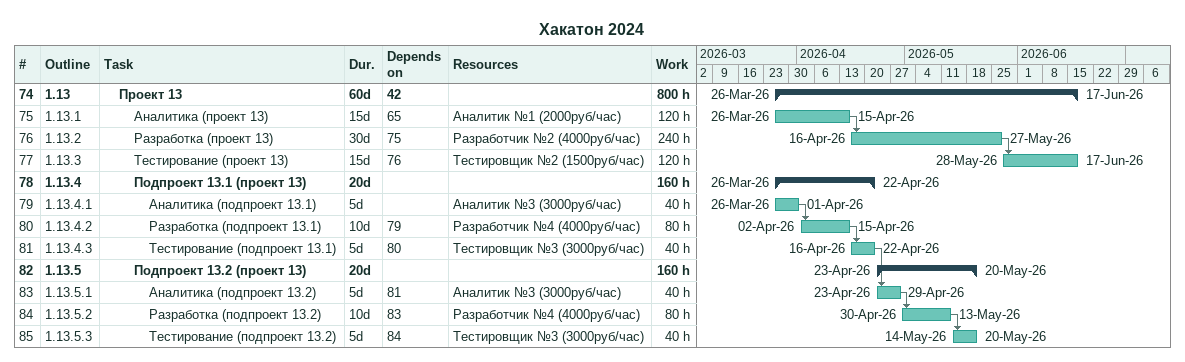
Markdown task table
Хакатон 2024

| ID | WBS | Task | Duration | Start | Finish | Predecessors | Resources | Work (h) |
|---|---|---|---|---|---|---|---|---|
| 74 | 1.13 | **Проект 13** | 60d | 2026-03-26 | 2026-06-17 | 42 |  | 800 |
| 75 | 1.13.1 | Аналитика (проект 13) | 15d | 2026-03-26 | 2026-04-15 | 65 | Аналитик №1 (2000руб/час) | 120 |
| 76 | 1.13.2 | Разработка (проект 13) | 30d | 2026-04-16 | 2026-05-27 | 75 | Разработчик №2 (4000руб/час) | 240 |
| 77 | 1.13.3 | Тестирование (проект 13) | 15d | 2026-05-28 | 2026-06-17 | 76 | Тестировщик №2 (1500руб/час) | 120 |
| 78 | 1.13.4 | **Подпроект 13.1 (проект 13)** | 20d | 2026-03-26 | 2026-04-22 |  |  | 160 |
| 79 | 1.13.4.1 | Аналитика (подпроект 13.1) | 5d | 2026-03-26 | 2026-04-01 |  | Аналитик №3 (3000руб/час) | 40 |
| 80 | 1.13.4.2 | Разработка (подпроект 13.1) | 10d | 2026-04-02 | 2026-04-15 | 79 | Разработчик №4 (4000руб/час) | 80 |
| 81 | 1.13.4.3 | Тестирование (подпроект 13.1) | 5d | 2026-04-16 | 2026-04-22 | 80 | Тестировщик №3 (3000руб/час) | 40 |
| 82 | 1.13.5 | **Подпроект 13.2 (проект 13)** | 20d | 2026-04-23 | 2026-05-20 |  |  | 160 |
| 83 | 1.13.5.1 | Аналитика (подпроект 13.2) | 5d | 2026-04-23 | 2026-04-29 | 81 | Аналитик №3 (3000руб/час) | 40 |
| 84 | 1.13.5.2 | Разработка (подпроект 13.2) | 10d | 2026-04-30 | 2026-05-13 | 83 | Разработчик №4 (4000руб/час) | 80 |
| 85 | 1.13.5.3 | Тестирование (подпроект 13.2) | 5d | 2026-05-14 | 2026-05-20 | 84 | Тестировщик №3 (3000руб/час) | 40 |
